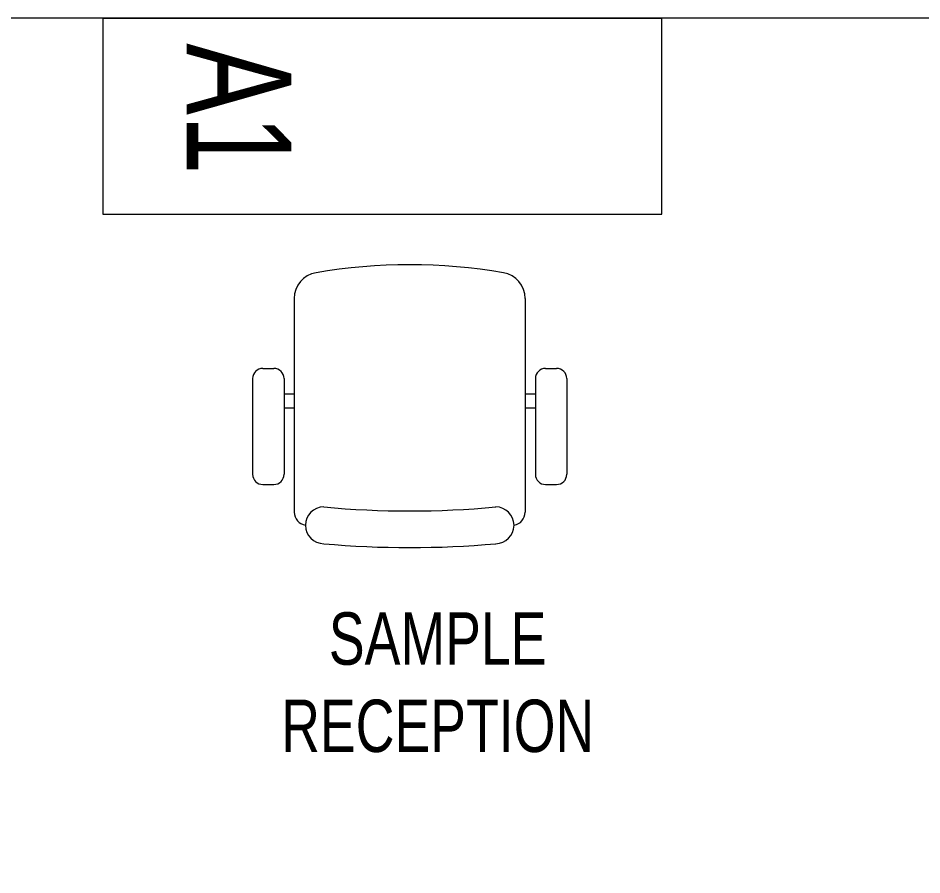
# Model space of a CAD drawing. Header units: metres. Extents: x -18745 to 220762, y -1579758 to -1356048.
# Drawn here: x 203648 to 205375, y -1462069 to -1460433 of the extents above; entities that cross this region are included whole.
import ezdxf

# ---------------------------------------------------------------- set-up
doc = ezdxf.new("R2010")
doc.units = ezdxf.units.M
doc.layers.get('0').update_dxf_attribs({"lineweight": 0})
for name, color, linetype, lineweight in [('A-100 - Copy$0$72_EGR_BASE_TEXT', 8, 'Continuous', 0), ('A-100 - Copy$0$Medical Equipment and Furniture', 8, 'Continuous', 0), ('A-100 - Copy$0$NEW', 8, 'Continuous', 5), ('A-100 - Copy$0$Walls', 8, 'Continuous', 0)]:
    doc.layers.add(name, color=color, linetype=linetype, lineweight=lineweight)
doc.styles.add('A-100 - Copy$0$X3G_ENTITY_2587EA', font='swisscl.ttf', dxfattribs={"height": 200})

# ---------------------------------------------------------------- blocks, each defined once
blk = doc.blocks.new('*X66')
for p, q in [((5, 3), (5, 3)), ((5, 3), (5, 3)), ((5, 3), (5, 3)), ((5, 3), (5, 3)), ((5, 3), (5, 3)), ((5, 3), (5, 3)), ((5, 3), (5, 3)), ((5, 3), (5, 3)), ((5, 3), (5, 3)), ((5, 3), (5, 3)), ((5, 3), (5, 3)), ((5, 3), (5, 3)), ((5, 3), (5, 3)), ((5, 3), (5, 3)), ((5, 3), (5, 3)), ((5, 3), (5, 3)), ((5, 3), (5, 3)), ((5, 3), (5, 3)), ((5, 3), (5, 3)), ((5, 3), (5, 3)), ((5, 3), (5, 3)), ((5, 3), (5, 3)), ((5, 3), (5, 3)), ((5, 3), (5, 3)), ((5, 3), (5, 3)), ((5, 3), (5, 3)), ((5, 3), (5, 3)), ((5, 3), (5, 3)), ((5, 3), (5, 3)), ((5, 3), (5, 3)), ((5, 3), (5, 3)), ((5, 3), (5, 3)), ((5, 3), (5, 3)), ((5, 3), (5, 3)), ((5, 3), (5, 3)), ((5, 3), (5, 3)), ((5, 3), (5, 3)), ((5, 3), (5, 3)), ((5, 3), (5, 3)), ((5, 3), (5, 3)), ((5, 3), (5, 3)), ((5, 3), (5, 3)), ((5, 3), (5, 3)), ((5, 3), (5, 3)), ((5, 3), (5, 3)), ((5, 3), (5, 3)), ((5, 3), (5, 3)), ((5, 3), (5, 3)), ((5, 3), (5, 3)), ((5, 3), (5, 3)), ((5, 3), (5, 3)), ((5, 3), (5, 3)), ((5, 3), (5, 3)), ((5, 3), (5, 3)), ((5, 3), (5, 3)), ((5, 3), (5, 3)), ((5, 3), (5, 3)), ((5, 3), (5, 3)), ((5, 3), (5, 3)), ((5, 3), (5, 3)), ((5, 3), (5, 3)), ((5, 3), (5, 3)), ((5, 3), (5, 3)), ((5, 3), (5, 3)), ((5, 3), (5, 3)), ((5, 3), (5, 3)), ((6, 3), (5, 3)), ((5, 3), (5, 3)), ((6, 3), (5, 3)), ((5, 3), (5, 3)), ((6, 3), (5, 3)), ((5, 3), (5, 3)), ((6, 3), (5, 3)), ((5, 3), (5, 3)), ((5, 3), (5, 3)), ((5, 3), (5, 3)), ((5, 3), (5, 3)), ((5, 3), (5, 3)), ((5, 3), (5, 3)), ((5, 3), (5, 3)), ((5, 3), (5, 3)), ((5, 3), (5, 3)), ((5, 3), (5, 3)), ((5, 3), (5, 3)), ((5, 3), (5, 3)), ((5, 3), (5, 3)), ((5, 3), (5, 3)), ((5, 3), (5, 3)), ((5, 3), (5, 3)), ((5, 3), (5, 3)), ((5, 3), (5, 3)), ((5, 3), (5, 3)), ((5, 3), (5, 3)), ((5, 3), (5, 3)), ((5, 3), (5, 3)), ((5, 3), (5, 3)), ((6, 3), (6, 3)), ((6, 3), (6, 3)), ((6, 3), (6, 3)), ((6, 3), (6, 3)), ((6, 3), (6, 3)), ((6, 3), (6, 3)), ((6, 3), (6, 3)), ((6, 3), (6, 3)), ((6, 3), (6, 3)), ((6, 3), (6, 3)), ((6, 3), (6, 3)), ((6, 3), (6, 3)), ((6, 3), (6, 3)), ((6, 3), (6, 3)), ((6, 3), (6, 3)), ((6, 3), (6, 3)), ((6, 3), (6, 3)), ((6, 3), (6, 3)), ((6, 3), (6, 3)), ((6, 3), (6, 3)), ((6, 3), (6, 3)), ((6, 3), (6, 3)), ((6, 3), (6, 3)), ((6, 3), (6, 3)), ((6, 3), (6, 3)), ((6, 3), (6, 3)), ((6, 3), (6, 3)), ((6, 3), (6, 3)), ((6, 3), (6, 3)), ((6, 3), (6, 3)), ((6, 3), (6, 3)), ((6, 3), (6, 3)), ((6, 3), (6, 3)), ((6, 3), (6, 3)), ((6, 3), (6, 3)), ((6, 3), (6, 3)), ((6, 3), (6, 3)), ((6, 3), (6, 3)), ((6, 3), (6, 3)), ((6, 3), (6, 3)), ((6, 3), (6, 3)), ((6, 3), (6, 3)), ((6, 3), (6, 3)), ((6, 3), (6, 3)), ((6, 3), (6, 3)), ((6, 3), (6, 3)), ((6, 3), (6, 3)), ((6, 3), (6, 3)), ((6, 3), (6, 3)), ((6, 3), (6, 3)), ((6, 3), (6, 3)), ((6, 3), (6, 3)), ((6, 3), (6, 3)), ((6, 3), (6, 3)), ((6, 3), (6, 3)), ((6, 3), (6, 3)), ((6, 3), (6, 3)), ((6, 3), (6, 3)), ((6, 3), (6, 3)), ((6, 3), (6, 3)), ((6, 3), (6, 3)), ((6, 3), (6, 3)), ((6, 3), (6, 3)), ((6, 3), (6, 3)), ((6, 3), (6, 3)), ((6, 3), (6, 3)), ((6, 3), (6, 3)), ((6, 3), (6, 3)), ((6, 3), (6, 3)), ((6, 3), (6, 3)), ((6, 3), (6, 3)), ((6, 3), (6, 3)), ((6, 3), (6, 3)), ((6, 3), (6, 3)), ((6, 3), (6, 3)), ((6, 3), (6, 3)), ((6, 3), (6, 3)), ((6, 3), (6, 3)), ((6, 3), (6, 3)), ((6, 3), (6, 3)), ((6, 3), (6, 3)), ((6, 3), (6, 3)), ((6, 3), (6, 3)), ((6, 3), (6, 3)), ((6, 3), (6, 3)), ((6, 3), (6, 3)), ((6, 3), (6, 3)), ((6, 3), (6, 3)), ((6, 3), (6, 3)), ((6, 3), (6, 3)), ((6, 3), (6, 3)), ((6, 3), (6, 3)), ((6, 3), (6, 3)), ((6, 3), (6, 3)), ((6, 3), (6, 3)), ((6, 3), (6, 3)), ((6, 3), (6, 3)), ((6, 3), (6, 3)), ((6, 3), (6, 3)), ((6, 3), (6, 3)), ((6, 3), (6, 3)), ((6, 3), (6, 3)), ((6, 3), (6, 3)), ((6, 3), (6, 3)), ((6, 3), (6, 3)), ((6, 3), (6, 3)), ((6, 3), (6, 3)), ((6, 3), (6, 3)), ((6, 3), (6, 3)), ((6, 3), (6, 3)), ((6, 3), (6, 3)), ((6, 3), (6, 3)), ((6, 3), (6, 3)), ((6, 3), (6, 3)), ((6, 3), (6, 3)), ((6, 3), (6, 3)), ((6, 3), (6, 3)), ((6, 3), (6, 3)), ((6, 3), (6, 3)), ((6, 3), (6, 3)), ((6, 3), (6, 3)), ((6, 3), (6, 3)), ((6, 3), (6, 3)), ((6, 3), (6, 3)), ((6, 3), (6, 3)), ((6, 3), (6, 3)), ((6, 3), (6, 3)), ((6, 3), (6, 3)), ((6, 3), (6, 3)), ((6, 3), (6, 3)), ((6, 3), (6, 3)), ((6, 3), (6, 3)), ((6, 3), (6, 3)), ((6, 3), (6, 3)), ((6, 3), (6, 3)), ((6, 3), (6, 3)), ((6, 3), (6, 3)), ((6, 3), (6, 3)), ((6, 3), (6, 3)), ((6, 3), (6, 3)), ((6, 3), (6, 3)), ((6, 3), (6, 3)), ((6, 3), (6, 3)), ((6, 3), (6, 3)), ((6, 3), (6, 3)), ((6, 3), (6, 3)), ((6, 3), (6, 3)), ((6, 3), (6, 3)), ((6, 3), (6, 3)), ((6, 3), (6, 3)), ((6, 3), (6, 3)), ((6, 3), (6, 3)), ((6, 3), (6, 3)), ((6, 3), (6, 3)), ((6, 3), (6, 3)), ((6, 3), (6, 3)), ((6, 3), (6, 3)), ((6, 3), (6, 3)), ((6, 3), (6, 3)), ((6, 3), (6, 3)), ((6, 3), (6, 3)), ((6, 3), (6, 3)), ((6, 3), (6, 3)), ((6, 3), (6, 3)), ((6, 3), (6, 3)), ((6, 3), (6, 3)), ((6, 3), (6, 3)), ((6, 3), (6, 3)), ((6, 3), (6, 3)), ((6, 3), (6, 3)), ((6, 3), (6, 3)), ((6, 3), (6, 3)), ((6, 3), (6, 3)), ((6, 3), (6, 3)), ((6, 3), (6, 3)), ((6, 3), (6, 3)), ((6, 3), (6, 3)), ((6, 3), (6, 3)), ((6, 3), (6, 3)), ((6, 3), (6, 3)), ((6, 3), (6, 3)), ((6, 3), (6, 3)), ((6, 3), (6, 3)), ((6, 3), (6, 3)), ((6, 3), (6, 3)), ((6, 3), (6, 3)), ((6, 3), (6, 3)), ((6, 3), (6, 3)), ((6, 3), (6, 3)), ((6, 3), (6, 3)), ((6, 3), (6, 3)), ((6, 3), (6, 3)), ((6, 3), (6, 3)), ((6, 3), (6, 3)), ((6, 3), (6, 3)), ((6, 3), (6, 3)), ((6, 3), (6, 3)), ((6, 3), (6, 3)), ((6, 3), (6, 3)), ((6, 3), (6, 3)), ((6, 3), (6, 3)), ((6, 3), (6, 3)), ((6, 3), (6, 3)), ((6, 3), (6, 3)), ((6, 3), (5, 3)), ((6, 3), (5, 3)), ((6, 3), (5, 3)), ((6, 3), (5, 3)), ((6, 3), (5, 3)), ((6, 3), (6, 3)), ((6, 3), (6, 3)), ((6, 3), (6, 3)), ((6, 3), (6, 3)), ((6, 3), (6, 3)), ((6, 3), (6, 3)), ((6, 3), (6, 3)), ((6, 3), (6, 3)), ((6, 3), (6, 3)), ((6, 3), (6, 3)), ((6, 3), (6, 3)), ((6, 3), (6, 3)), ((6, 3), (6, 3)), ((6, 3), (6, 3)), ((6, 3), (6, 3)), ((6, 3), (6, 3)), ((6, 3), (6, 3)), ((6, 3), (6, 3)), ((6, 3), (6, 3)), ((6, 3), (6, 3)), ((6, 3), (6, 3)), ((6, 3), (6, 3)), ((6, 3), (6, 3)), ((6, 3), (6, 3)), ((6, 3), (6, 3)), ((6, 3), (6, 3)), ((6, 3), (6, 3)), ((6, 3), (6, 3)), ((6, 3), (6, 3)), ((6, 3), (6, 3)), ((6, 3), (6, 3)), ((6, 3), (6, 3)), ((6, 3), (6, 3)), ((6, 3), (6, 3)), ((6, 3), (6, 3)), ((6, 3), (6, 3)), ((6, 3), (6, 3)), ((6, 3), (6, 3)), ((6, 3), (6, 3)), ((6, 3), (6, 3)), ((6, 3), (6, 3)), ((6, 3), (6, 3)), ((6, 3), (6, 3)), ((6, 3), (6, 3)), ((6, 3), (6, 3)), ((6, 3), (6, 3)), ((6, 3), (6, 3)), ((6, 3), (6, 3)), ((6, 3), (6, 3)), ((6, 3), (6, 3)), ((6, 3), (6, 3)), ((6, 3), (6, 3)), ((6, 3), (6, 3)), ((6, 3), (6, 3)), ((6, 3), (6, 3)), ((6, 3), (6, 3)), ((6, 3), (6, 3)), ((6, 3), (6, 3)), ((6, 3), (6, 3)), ((6, 3), (6, 3)), ((6, 3), (6, 3)), ((6, 3), (6, 3)), ((6, 3), (6, 3)), ((6, 3), (6, 3)), ((6, 3), (6, 3)), ((6, 3), (6, 3)), ((6, 3), (6, 3)), ((6, 3), (6, 3)), ((6, 3), (6, 3)), ((6, 3), (6, 3)), ((6, 3), (6, 3)), ((6, 3), (6, 3)), ((6, 3), (6, 3)), ((6, 3), (6, 3)), ((6, 3), (6, 3)), ((6, 3), (6, 3)), ((6, 3), (6, 3)), ((6, 3), (6, 3)), ((6, 3), (6, 3)), ((6, 3), (6, 3)), ((6, 3), (6, 3)), ((6, 3), (6, 3)), ((6, 3), (6, 3)), ((6, 3), (6, 3)), ((6, 3), (6, 3)), ((6, 3), (6, 3)), ((6, 3), (6, 3)), ((6, 3), (6, 3)), ((6, 3), (6, 3)), ((6, 3), (6, 3)), ((6, 3), (6, 3)), ((6, 3), (6, 3)), ((6, 3), (6, 3)), ((6, 3), (6, 3)), ((6, 3), (6, 3)), ((6, 3), (6, 3)), ((6, 3), (6, 3)), ((6, 3), (6, 3)), ((6, 3), (6, 3)), ((6, 3), (6, 3)), ((6, 3), (6, 3)), ((6, 3), (6, 3)), ((6, 3), (6, 3)), ((6, 3), (6, 3)), ((6, 3), (6, 3)), ((6, 3), (6, 3)), ((6, 3), (6, 3)), ((6, 3), (6, 3)), ((6, 3), (6, 3)), ((6, 3), (6, 3)), ((6, 3), (6, 3)), ((6, 3), (6, 3)), ((6, 3), (6, 3)), ((6, 3), (6, 3)), ((6, 3), (6, 3)), ((6, 3), (6, 3)), ((6, 3), (6, 3)), ((6, 3), (6, 3)), ((6, 3), (6, 3)), ((6, 3), (6, 3)), ((6, 3), (6, 3)), ((6, 3), (6, 3)), ((6, 3), (6, 3)), ((6, 3), (6, 3)), ((6, 3), (6, 3)), ((6, 3), (6, 3)), ((6, 3), (6, 3)), ((6, 3), (6, 3)), ((6, 3), (6, 3)), ((6, 3), (6, 3)), ((6, 3), (6, 3)), ((6, 3), (6, 3)), ((6, 3), (6, 3)), ((6, 3), (6, 3)), ((6, 3), (6, 3)), ((6, 3), (6, 3)), ((6, 3), (6, 3)), ((6, 3), (6, 3)), ((6, 3), (6, 3)), ((6, 3), (6, 3)), ((6, 3), (6, 3)), ((6, 3), (6, 3)), ((6, 3), (6, 3)), ((6, 3), (6, 3)), ((6, 3), (6, 3)), ((6, 3), (6, 3)), ((6, 3), (6, 3)), ((6, 3), (6, 3)), ((6, 3), (6, 3)), ((6, 3), (6, 3)), ((6, 3), (6, 3)), ((6, 3), (6, 3)), ((6, 3), (6, 3)), ((6, 3), (6, 3)), ((6, 3), (6, 3)), ((6, 3), (6, 3)), ((6, 3), (6, 3)), ((6, 3), (6, 3)), ((6, 3), (6, 3)), ((6, 3), (6, 3)), ((6, 3), (6, 3)), ((6, 3), (6, 3)), ((6, 3), (6, 3)), ((6, 3), (6, 3)), ((6, 3), (6, 3)), ((6, 3), (6, 3)), ((6, 3), (6, 3)), ((6, 3), (6, 3)), ((6, 3), (6, 3)), ((6, 3), (6, 3)), ((6, 3), (6, 3)), ((6, 3), (6, 3)), ((6, 3), (6, 3)), ((6, 3), (6, 3)), ((6, 3), (6, 3)), ((6, 3), (6, 3)), ((6, 3), (6, 3)), ((6, 3), (6, 3)), ((6, 3), (6, 3)), ((6, 3), (6, 3)), ((6, 3), (6, 3)), ((6, 3), (6, 3)), ((6, 3), (6, 3)), ((6, 3), (6, 3)), ((6, 3), (6, 3)), ((6, 3), (6, 3)), ((6, 3), (6, 3)), ((6, 3), (6, 3)), ((6, 3), (6, 3)), ((6, 3), (6, 3)), ((6, 3), (6, 3)), ((6, 3), (6, 3)), ((6, 3), (6, 3)), ((6, 3), (6, 3)), ((6, 3), (6, 3)), ((6, 3), (6, 3)), ((6, 3), (6, 3)), ((6, 3), (6, 3)), ((6, 3), (6, 3)), ((6, 3), (6, 3)), ((6, 3), (6, 3)), ((6, 3), (6, 3)), ((6, 3), (6, 3)), ((6, 3), (6, 3)), ((6, 3), (6, 3)), ((6, 3), (6, 3)), ((6, 3), (6, 3)), ((6, 3), (6, 3)), ((6, 3), (6, 3)), ((6, 3), (6, 3)), ((6, 3), (6, 3)), ((6, 3), (6, 3)), ((6, 3), (6, 3)), ((6, 3), (6, 3)), ((6, 3), (6, 3)), ((6, 3), (6, 3)), ((6, 3), (6, 3)), ((6, 3), (6, 3)), ((6, 3), (6, 3)), ((6, 3), (6, 3)), ((6, 3), (6, 3)), ((6, 3), (6, 3)), ((6, 3), (6, 3)), ((6, 3), (6, 3)), ((6, 3), (6, 3)), ((6, 3), (6, 3)), ((6, 3), (6, 3)), ((6, 3), (6, 3)), ((6, 3), (6, 3)), ((6, 3), (6, 3)), ((6, 3), (6, 3)), ((6, 3), (6, 3)), ((6, 3), (6, 3)), ((6, 3), (6, 3)), ((6, 3), (6, 3)), ((6, 3), (6, 3)), ((6, 3), (6, 3)), ((6, 3), (6, 3)), ((6, 3), (6, 3)), ((6, 3), (6, 3)), ((6, 3), (6, 3)), ((6, 3), (6, 3)), ((6, 3), (6, 3)), ((6, 3), (6, 3)), ((6, 3), (6, 3)), ((6, 3), (6, 3)), ((6, 3), (6, 3)), ((6, 3), (6, 3)), ((6, 3), (6, 3)), ((6, 3), (6, 3)), ((6, 3), (6, 3)), ((6, 3), (6, 3)), ((6, 3), (6, 3)), ((6, 3), (6, 3)), ((6, 3), (6, 3)), ((6, 3), (6, 3)), ((6, 3), (6, 3)), ((6, 3), (6, 3)), ((6, 3), (6, 3)), ((6, 3), (6, 3)), ((6, 3), (6, 3)), ((6, 3), (6, 3)), ((6, 3), (6, 3)), ((6, 3), (6, 3)), ((6, 3), (6, 3)), ((6, 3), (6, 3)), ((6, 3), (6, 3)), ((6, 3), (6, 3)), ((6, 3), (6, 3)), ((6, 3), (6, 3)), ((6, 3), (6, 3)), ((6, 3), (6, 3)), ((6, 3), (6, 3)), ((6, 3), (6, 3)), ((6, 3), (6, 3)), ((6, 3), (6, 3)), ((6, 3), (6, 3)), ((6, 3), (6, 3)), ((6, 3), (6, 3)), ((6, 3), (6, 3)), ((6, 3), (6, 3)), ((6, 3), (6, 3)), ((6, 3), (6, 3)), ((6, 3), (6, 3)), ((6, 3), (6, 3)), ((6, 3), (6, 3)), ((6, 3), (6, 3)), ((6, 3), (6, 3)), ((6, 3), (6, 3)), ((6, 3), (6, 3)), ((6, 3), (6, 3)), ((6, 3), (6, 3)), ((6, 3), (6, 3)), ((6, 3), (6, 3)), ((6, 3), (6, 3)), ((6, 3), (6, 3)), ((6, 3), (6, 3)), ((6, 3), (6, 3)), ((6, 3), (6, 3)), ((6, 3), (6, 3)), ((6, 3), (6, 3)), ((6, 3), (6, 3)), ((6, 3), (6, 3)), ((6, 3), (6, 3)), ((6, 3), (6, 3)), ((6, 3), (6, 3)), ((6, 3), (6, 3)), ((6, 3), (6, 3)), ((6, 3), (6, 3)), ((6, 3), (6, 3)), ((6, 3), (6, 3)), ((6, 3), (6, 3)), ((6, 3), (6, 3)), ((6, 3), (6, 3)), ((6, 3), (6, 3)), ((6, 3), (6, 3)), ((6, 3), (6, 3))]:
    blk.add_line(p, q)
blk = doc.blocks.new('*X67')
for p, q in [((13, 1), (13, 1)), ((13, 1), (13, 1)), ((13, 1), (13, 1)), ((13, 1), (13, 1)), ((13, 1), (13, 1)), ((13, 1), (13, 1)), ((13, 1), (13, 1)), ((13, 1), (13, 1)), ((13, 1), (13, 1)), ((13, 1), (13, 1)), ((13, 1), (13, 1)), ((13, 1), (13, 1)), ((13, 1), (13, 1)), ((13, 1), (13, 1)), ((13, 1), (13, 1)), ((13, 1), (14, 1)), ((13, 1), (14, 1)), ((13, 1), (14, 1)), ((13, 1), (13, 1)), ((13, 1), (13, 1)), ((13, 1), (13, 1)), ((13, 1), (13, 1)), ((13, 1), (13, 1)), ((13, 1), (13, 1)), ((13, 1), (13, 1)), ((13, 1), (13, 1)), ((13, 1), (13, 1)), ((13, 1), (13, 1)), ((13, 1), (13, 1)), ((13, 1), (13, 1)), ((13, 1), (13, 1)), ((13, 1), (13, 1)), ((13, 1), (13, 1)), ((13, 1), (13, 1)), ((13, 1), (13, 1)), ((13, 1), (13, 1)), ((13, 1), (13, 1)), ((13, 1), (13, 1)), ((13, 1), (13, 1)), ((13, 1), (13, 1)), ((13, 1), (13, 1)), ((13, 1), (13, 1)), ((13, 1), (13, 1)), ((13, 1), (13, 1)), ((13, 1), (13, 1)), ((13, 1), (13, 1)), ((13, 1), (13, 1)), ((13, 1), (13, 1)), ((13, 1), (13, 1)), ((13, 1), (13, 1)), ((13, 1), (13, 1)), ((13, 1), (13, 1)), ((13, 1), (13, 1)), ((13, 1), (13, 1)), ((13, 1), (13, 1)), ((13, 1), (13, 1)), ((13, 1), (13, 1)), ((13, 1), (13, 1)), ((13, 1), (13, 1)), ((13, 1), (13, 1)), ((13, 1), (13, 1)), ((13, 1), (13, 1)), ((13, 1), (13, 1)), ((13, 1), (13, 1)), ((13, 1), (13, 1)), ((13, 1), (13, 1)), ((13, 1), (13, 1)), ((13, 1), (13, 1)), ((13, 1), (13, 1)), ((13, 1), (13, 1)), ((13, 1), (13, 1)), ((13, 1), (13, 1)), ((13, 1), (13, 1)), ((13, 1), (13, 1)), ((13, 1), (13, 1)), ((13, 1), (13, 1)), ((13, 1), (13, 1)), ((13, 1), (13, 1)), ((13, 1), (13, 1)), ((13, 1), (13, 1)), ((13, 1), (13, 1)), ((13, 1), (13, 1)), ((13, 1), (13, 1)), ((13, 1), (13, 1)), ((13, 1), (13, 1)), ((13, 1), (13, 1)), ((13, 1), (13, 1)), ((13, 1), (13, 1)), ((13, 1), (13, 1)), ((13, 1), (13, 1)), ((13, 1), (13, 1)), ((13, 1), (13, 1)), ((13, 1), (13, 1)), ((13, 1), (13, 1)), ((13, 1), (13, 1)), ((13, 1), (13, 1)), ((13, 1), (13, 1)), ((13, 1), (13, 1)), ((13, 1), (13, 1)), ((13, 1), (13, 1)), ((13, 1), (13, 1)), ((13, 1), (13, 1)), ((13, 1), (13, 1)), ((13, 1), (13, 1)), ((13, 1), (13, 1)), ((13, 1), (13, 1)), ((13, 1), (13, 1)), ((13, 1), (13, 1)), ((13, 1), (13, 1)), ((13, 1), (13, 1)), ((13, 1), (13, 1)), ((13, 1), (13, 1)), ((13, 1), (13, 1)), ((13, 1), (13, 1)), ((13, 1), (13, 1)), ((13, 1), (13, 1)), ((13, 1), (13, 1)), ((13, 1), (13, 1)), ((13, 1), (13, 1)), ((13, 1), (13, 1)), ((13, 1), (13, 1)), ((13, 1), (13, 1)), ((13, 1), (13, 1)), ((13, 1), (14, 1)), ((13, 0), (13, 0)), ((13, 0), (13, 0)), ((13, 0), (13, 0)), ((13, 0), (13, 0)), ((13, 0), (13, 0)), ((13, 0), (13, 0)), ((13, 0), (13, 0)), ((13, 0), (13, 0)), ((13, 0), (13, 0)), ((13, 0), (13, 0)), ((13, 0), (13, 0)), ((13, 0), (13, 0)), ((13, 0), (13, 0)), ((13, 0), (13, 0)), ((13, 0), (13, 0)), ((13, 0), (13, 0)), ((13, 0), (13, 0)), ((13, 0), (13, 0)), ((13, 0), (13, 0)), ((13, 0), (13, 0)), ((13, 0), (13, 0)), ((13, 0), (13, 0)), ((13, 0), (13, 0)), ((13, 0), (13, 0)), ((13, 0), (13, 0)), ((13, 0), (13, 0)), ((13, 0), (13, 0)), ((13, 0), (13, 0)), ((13, 0), (13, 0)), ((13, 0), (13, 0)), ((13, 0), (13, 0)), ((13, 0), (13, 0)), ((13, 0), (13, 0)), ((13, 0), (13, 0)), ((13, 0), (13, 0)), ((13, 0), (13, 0)), ((13, 0), (13, 0)), ((13, 0), (13, 0)), ((13, 0), (13, 0)), ((13, 0), (13, 0)), ((13, 0), (13, 0)), ((13, 0), (13, 0)), ((13, 0), (13, 0)), ((13, 0), (13, 0)), ((13, 0), (13, 0)), ((13, 0), (13, 0)), ((13, 0), (13, 0)), ((13, 0), (13, 0)), ((13, 0), (14, 0)), ((13, 0), (14, 0)), ((13, 0), (13, 0)), ((13, 0), (14, 0)), ((14, 1), (14, 1)), ((14, 1), (14, 1)), ((14, 1), (14, 1)), ((14, 1), (14, 1)), ((14, 1), (14, 1)), ((14, 1), (14, 1)), ((14, 1), (14, 1)), ((14, 1), (14, 1)), ((14, 1), (14, 1)), ((14, 1), (14, 1)), ((14, 1), (14, 1)), ((14, 1), (14, 1)), ((14, 1), (14, 1)), ((14, 1), (14, 1)), ((14, 1), (14, 1)), ((14, 1), (14, 1)), ((14, 1), (14, 1)), ((14, 1), (14, 1)), ((14, 1), (14, 1)), ((14, 1), (14, 1)), ((14, 1), (14, 1)), ((14, 1), (14, 1)), ((14, 1), (14, 1)), ((14, 1), (14, 1)), ((14, 1), (14, 1)), ((14, 1), (14, 1)), ((14, 1), (14, 1)), ((14, 1), (14, 1)), ((14, 1), (14, 1)), ((14, 1), (14, 1)), ((14, 1), (14, 1)), ((14, 1), (14, 1)), ((14, 1), (14, 1)), ((14, 1), (14, 1)), ((14, 1), (14, 1)), ((14, 1), (14, 1)), ((14, 1), (14, 1)), ((14, 1), (14, 1)), ((14, 1), (14, 1)), ((14, 1), (14, 1)), ((14, 1), (14, 1)), ((14, 1), (14, 1)), ((14, 1), (14, 1)), ((14, 1), (14, 1)), ((14, 1), (14, 1)), ((14, 1), (14, 1)), ((14, 1), (14, 1)), ((14, 1), (14, 1)), ((14, 1), (14, 1)), ((14, 1), (14, 1)), ((14, 1), (14, 1)), ((14, 1), (14, 1)), ((14, 1), (14, 1)), ((14, 1), (14, 1)), ((14, 1), (14, 1)), ((14, 1), (14, 1)), ((14, 1), (14, 1)), ((14, 1), (14, 1)), ((14, 1), (14, 1)), ((14, 1), (14, 1)), ((14, 1), (14, 1)), ((14, 1), (14, 1)), ((14, 1), (14, 1)), ((14, 1), (14, 1)), ((14, 1), (14, 1)), ((14, 1), (14, 1)), ((14, 1), (14, 1)), ((14, 1), (14, 1)), ((14, 1), (14, 1)), ((14, 1), (14, 1)), ((14, 1), (14, 1)), ((14, 1), (14, 1)), ((14, 1), (14, 1)), ((14, 1), (14, 1)), ((14, 1), (14, 1)), ((14, 1), (14, 1)), ((14, 1), (14, 1)), ((14, 1), (14, 1)), ((14, 1), (14, 1)), ((14, 1), (14, 1)), ((14, 1), (14, 1)), ((14, 1), (14, 1)), ((14, 1), (14, 1)), ((14, 1), (14, 1)), ((14, 1), (14, 1)), ((14, 1), (14, 1)), ((14, 1), (14, 1)), ((14, 1), (14, 1)), ((14, 1), (14, 1)), ((14, 1), (14, 1)), ((14, 1), (14, 1)), ((14, 1), (14, 1)), ((14, 1), (14, 1)), ((14, 1), (14, 1)), ((14, 0), (14, 0)), ((14, 0), (14, 0)), ((14, 0), (14, 0)), ((14, 0), (14, 0)), ((14, 0), (14, 0)), ((14, 0), (14, 0)), ((14, 0), (14, 0)), ((14, 0), (14, 0)), ((14, 0), (14, 0)), ((14, 0), (14, 0)), ((14, 0), (14, 0)), ((14, 0), (14, 0)), ((14, 0), (14, 0)), ((14, 0), (14, 0)), ((14, 0), (14, 0)), ((14, 0), (14, 0)), ((14, 0), (14, 0)), ((14, 0), (14, 0)), ((14, 0), (14, 0)), ((14, 0), (14, 0)), ((14, 0), (14, 0)), ((14, 0), (14, 0)), ((14, 0), (14, 0)), ((14, 0), (14, 0)), ((14, 0), (14, 0)), ((14, 0), (14, 0)), ((14, 0), (14, 0)), ((14, 0), (14, 0)), ((14, 0), (14, 0)), ((14, 0), (14, 0)), ((14, 0), (14, 0)), ((14, 0), (14, 0)), ((14, 0), (14, 0)), ((14, 0), (14, 0)), ((14, 0), (14, 0)), ((14, 0), (14, 0)), ((14, 0), (14, 0)), ((14, 0), (14, 0)), ((14, 0), (14, 0)), ((14, 0), (14, 0)), ((14, 0), (14, 0)), ((14, 0), (14, 0)), ((14, 0), (14, 0)), ((14, 0), (14, 0)), ((14, 0), (14, 0)), ((14, 0), (14, 0)), ((14, 0), (14, 0)), ((14, 0), (14, 0)), ((13, 0), (13, 0)), ((13, 0), (14, 0)), ((13, 0), (13, 0)), ((13, 0), (14, 0)), ((13, 0), (13, 0)), ((13, 0), (14, 0)), ((13, 0), (13, 0)), ((13, 0), (13, 0)), ((13, 0), (13, 0)), ((13, 0), (13, 0)), ((13, 0), (14, 0)), ((13, 0), (13, 0)), ((13, 0), (14, 0)), ((13, 0), (13, 0)), ((13, 0), (14, 0)), ((13, 0), (13, 0)), ((13, 0), (14, 0)), ((13, 0), (13, 0)), ((13, 0), (14, 0)), ((13, 0), (13, 0)), ((13, 0), (14, 0)), ((13, 0), (13, 0)), ((13, 0), (14, 0)), ((13, 0), (13, 0)), ((13, 0), (13, 0)), ((13, 0), (13, 0)), ((13, 0), (14, 0)), ((13, 0), (13, 0)), ((13, 0), (14, 0)), ((13, 0), (13, 0)), ((13, 0), (14, 0)), ((13, 0), (13, 0)), ((13, 0), (14, 0)), ((13, 0), (13, 0)), ((13, 0), (13, 0)), ((13, 0), (13, 0)), ((13, 0), (13, 0)), ((13, 0), (13, 0)), ((13, 0), (13, 0)), ((13, 0), (13, 0)), ((13, 0), (13, 0)), ((13, 0), (13, 0)), ((13, 0), (13, 0)), ((13, 0), (13, 0)), ((13, 0), (13, 0)), ((13, 0), (13, 0)), ((13, 0), (13, 0)), ((13, 0), (13, 0)), ((13, 0), (13, 0)), ((13, 0), (13, 0)), ((13, 0), (13, 0)), ((13, 0), (13, 0)), ((13, 0), (13, 0)), ((13, 0), (13, 0)), ((13, 0), (13, 0)), ((13, 0), (13, 0)), ((13, 0), (13, 0)), ((13, 0), (13, 0)), ((13, 0), (13, 0)), ((13, 0), (13, 0)), ((13, 0), (13, 0)), ((13, 0), (13, 0)), ((13, 0), (13, 0)), ((13, 0), (13, 0)), ((13, -1), (13, -1)), ((13, -1), (13, -1)), ((13, -1), (13, -1)), ((13, -1), (13, -1)), ((13, -1), (13, -1)), ((13, -1), (14, -1)), ((13, -1), (13, -1)), ((14, 0), (14, 0)), ((14, 0), (14, 0)), ((14, 0), (14, 0)), ((14, 0), (14, 0)), ((14, 0), (14, 0)), ((14, 0), (14, 0)), ((14, 0), (14, 0)), ((14, 0), (14, 0)), ((14, 0), (14, 0)), ((14, 0), (14, 0)), ((14, 0), (14, 0)), ((14, 0), (14, 0)), ((14, 0), (14, 0)), ((14, 0), (14, 0)), ((14, 0), (14, 0)), ((13, 0), (14, 0)), ((14, 0), (14, 0)), ((14, 0), (14, 0)), ((14, 0), (14, 0)), ((14, 0), (14, 0)), ((14, 0), (14, 0)), ((14, 0), (14, 0)), ((14, 0), (14, 0)), ((14, 0), (14, 0)), ((14, 0), (14, 0)), ((14, 0), (14, 0)), ((14, 0), (14, 0)), ((14, 0), (14, 0)), ((14, 0), (14, 0)), ((14, 0), (14, 0)), ((14, 0), (14, 0)), ((14, 0), (14, 0)), ((14, 0), (14, 0)), ((14, 0), (14, 0)), ((14, 0), (14, 0)), ((14, 0), (14, 0)), ((14, 0), (14, 0)), ((14, 0), (14, 0)), ((14, 0), (14, 0)), ((14, 0), (14, 0)), ((14, 0), (14, 0)), ((14, 0), (14, 0)), ((14, 0), (14, 0)), ((14, 0), (14, 0)), ((14, 0), (14, 0)), ((14, 0), (14, 0)), ((14, 0), (14, 0)), ((14, 0), (14, 0)), ((14, 0), (14, 0)), ((14, 0), (14, 0)), ((14, -1), (14, -1)), ((14, -1), (14, -1)), ((14, -1), (14, -1)), ((14, -1), (14, -1)), ((14, -1), (14, -1))]:
    blk.add_line(p, q)
blk = doc.blocks.new('A-100 - Copy$0$GF21018-P')
for p, q in [((-0.2207, 0.4756), (-0.2207, 0.0675)), ((0.2205, 0.4756), (0.2205, 0.0675)), ((-0.2806, 0.3422), (-0.2598, 0.3422)), ((0.2596, 0.3422), (0.2804, 0.3422)), ((-0.3002, 0.3226), (-0.3002, 0.14)), ((-0.2402, 0.3226), (-0.2402, 0.14)), ((0.24, 0.3226), (0.24, 0.14)), ((0.3, 0.3226), (0.3, 0.14)), ((-0.2402, 0.2937), (-0.2207, 0.2937)), ((0.2205, 0.2937), (0.24, 0.2937)), ((-0.2402, 0.2671), (-0.2207, 0.2671)), ((0.2205, 0.2671), (0.24, 0.2671)), ((-0.2806, 0.1204), (-0.2598, 0.1204)), ((0.2596, 0.1204), (0.2804, 0.1204))]:
    blk.add_line(p, q)
for points in [[(0.24, 0.2937), (0.24, 0.2937), (0.24, 0.2937), (0.24, 0.2937), (0.24, 0.2937), (0.24, 0.2937), (0.24, 0.2937), (0.24, 0.2937), (0.24, 0.2937), (0.24, 0.2937), (0.24, 0.2937), (0.24, 0.2937), (0.24, 0.2937), (0.24, 0.2937), (0.24, 0.2937), (0.24, 0.2937), (0.24, 0.2937), (0.24, 0.2937), (0.24, 0.2937), (0.24, 0.2937), (0.24, 0.2937), (0.24, 0.2937), (0.24, 0.2937), (0.24, 0.2937), (0.24, 0.2937), (0.24, 0.2937), (0.24, 0.2937), (0.24, 0.2937), (0.24, 0.2937), (0.24, 0.2937), (0.24, 0.2937), (0.24, 0.2937), (0.24, 0.2937), (0.24, 0.2937), (0.24, 0.2937), (0.24, 0.2937), (0.24, 0.2937), (0.24, 0.2937), (0.24, 0.2937), (0.24, 0.2937), (0.24, 0.2937), (0.24, 0.2937), (0.24, 0.2937), (0.24, 0.2937), (0.24, 0.2937), (0.24, 0.2937), (0.24, 0.2937), (0.24, 0.2937), (0.24, 0.2937), (0.24, 0.2937), (0.24, 0.2937), (0.24, 0.2937), (0.24, 0.2937), (0.24, 0.2937), (0.24, 0.2937), (0.24, 0.2937), (0.24, 0.2937), (0.24, 0.2937), (0.24, 0.2937), (0.24, 0.2937), (0.24, 0.2937), (0.24, 0.2937), (0.24, 0.2937), (0.24, 0.2937), (0.24, 0.2937), (0.24, 0.2937), (0.24, 0.2937), (0.24, 0.2937), (0.24, 0.2937), (0.24, 0.2937), (0.24, 0.2937), (0.24, 0.2937), (0.24, 0.2937), (0.24, 0.2937), (0.24, 0.2937), (0.24, 0.2937), (0.24, 0.2937), (0.24, 0.2937), (0.24, 0.2937), (0.24, 0.2937), (0.24, 0.2937), (0.24, 0.2937), (0.24, 0.2937), (0.24, 0.2937), (0.24, 0.2937), (0.24, 0.2937), (0.24, 0.2937), (0.24, 0.2937), (0.24, 0.2937), (0.24, 0.2937), (0.24, 0.2937), (0.24, 0.2937), (0.24, 0.2937), (0.24, 0.2937), (0.24, 0.2937), (0.24, 0.2937), (0.24, 0.2937), (0.24, 0.2937), (0.24, 0.2937), (0.24, 0.2937), (0.24, 0.2937), (0.24, 0.2937), (0.24, 0.2937), (0.24, 0.2937), (0.24, 0.2937), (0.24, 0.2937), (0.24, 0.2937), (0.24, 0.2937), (0.24, 0.2937), (0.24, 0.2937), (0.24, 0.2937), (0.24, 0.2937), (0.24, 0.2937), (0.24, 0.2937), (0.24, 0.2937), (0.24, 0.2937), (0.24, 0.2937), (0.24, 0.2937), (0.24, 0.2937), (0.24, 0.2937), (0.24, 0.2937), (0.24, 0.2937), (0.24, 0.2937), (0.24, 0.2937), (0.24, 0.2937), (0.24, 0.2937), (0.24, 0.2937), (0.24, 0.2937), (0.24, 0.2937), (0.24, 0.2937), (0.24, 0.2937), (0.24, 0.2937), (0.24, 0.2937), (0.24, 0.2937), (0.24, 0.2937), (0.24, 0.2937), (0.24, 0.2937), (0.24, 0.2937), (0.24, 0.2937), (0.24, 0.2937), (0.24, 0.2937), (0.24, 0.2937), (0.24, 0.2937), (0.24, 0.2937), (0.24, 0.2937), (0.24, 0.2937), (0.24, 0.2937), (0.24, 0.2937), (0.24, 0.2937), (0.24, 0.2937), (0.24, 0.2937), (0.24, 0.2937), (0.24, 0.2937), (0.24, 0.2937), (0.24, 0.2937), (0.24, 0.2937), (0.24, 0.2937), (0.24, 0.2937), (0.24, 0.2937), (0.24, 0.2937), (0.24, 0.2937), (0.24, 0.2937), (0.24, 0.2937), (0.24, 0.2937), (0.24, 0.2937), (0.24, 0.2937), (0.24, 0.2937), (0.24, 0.2937), (0.24, 0.2937), (0.24, 0.2937), (0.24, 0.2937), (0.24, 0.2937), (0.24, 0.2937), (0.24, 0.2937), (0.24, 0.2937), (0.24, 0.2937), (0.24, 0.2937), (0.24, 0.2937), (0.24, 0.2937), (0.24, 0.2937), (0.24, 0.2937), (0.24, 0.2937), (0.24, 0.2937), (0.24, 0.2937), (0.24, 0.2937), (0.24, 0.2937), (0.24, 0.2937), (0.24, 0.2937), (0.24, 0.2937), (0.24, 0.2937), (0.24, 0.2937), (0.24, 0.2937), (0.24, 0.2937), (0.24, 0.2937), (0.24, 0.2937), (0.24, 0.2937), (0.24, 0.2937), (0.24, 0.2937), (0.24, 0.2937), (0.24, 0.2937), (0.24, 0.2937), (0.24, 0.2937), (0.24, 0.2937), (0.24, 0.2937), (0.24, 0.2937), (0.24, 0.2937), (0.24, 0.2937), (0.24, 0.2937), (0.24, 0.2937), (0.24, 0.2937), (0.24, 0.2937), (0.24, 0.2937), (0.24, 0.2937), (0.24, 0.2937), (0.24, 0.2937), (0.24, 0.2937), (0.24, 0.2937), (0.24, 0.2937), (0.24, 0.2937), (0.24, 0.2937), (0.24, 0.2937), (0.24, 0.2937), (0.24, 0.2937), (0.24, 0.2937), (0.24, 0.2937), (0.24, 0.2937), (0.24, 0.2937), (0.24, 0.2937), (0.24, 0.2937), (0.24, 0.2937), (0.24, 0.2937), (0.24, 0.2937), (0.24, 0.2937), (0.24, 0.2937), (0.24, 0.2937), (0.24, 0.2937), (0.24, 0.2937), (0.24, 0.2937), (0.24, 0.2937), (0.24, 0.2937), (0.24, 0.2937), (0.24, 0.2937), (0.24, 0.2937), (0.24, 0.2937), (0.24, 0.2937), (0.24, 0.2937), (0.24, 0.2937), (0.24, 0.2937), (0.24, 0.2937), (0.24, 0.2937), (0.24, 0.2937), (0.24, 0.2937), (0.24, 0.2937), (0.24, 0.2937), (0.24, 0.2937), (0.24, 0.2937), (0.24, 0.2937), (0.24, 0.2937), (0.24, 0.2937), (0.24, 0.2937), (0.24, 0.2937), (0.24, 0.2937), (0.24, 0.2937), (0.24, 0.2937), (0.24, 0.2937), (0.24, 0.2937), (0.24, 0.2937), (0.24, 0.2937), (0.24, 0.2937), (0.24, 0.2937), (0.24, 0.2937), (0.24, 0.2937), (0.24, 0.2937), (0.24, 0.2937), (0.24, 0.2937), (0.24, 0.2937), (0.24, 0.2937)], [(0.24, 0.2937), (0.24, 0.2937), (0.24, 0.2937), (0.24, 0.2937), (0.24, 0.2937), (0.24, 0.2937), (0.24, 0.2937), (0.24, 0.2937), (0.24, 0.2937), (0.24, 0.2937), (0.24, 0.2937), (0.24, 0.2937), (0.24, 0.2937), (0.24, 0.2937), (0.24, 0.2937), (0.24, 0.2937), (0.24, 0.2937), (0.24, 0.2937), (0.24, 0.2937), (0.24, 0.2937), (0.24, 0.2937), (0.24, 0.2937), (0.24, 0.2937), (0.24, 0.2937), (0.24, 0.2937), (0.24, 0.2937), (0.24, 0.2937), (0.24, 0.2937), (0.24, 0.2937), (0.24, 0.2937), (0.24, 0.2937), (0.24, 0.2937), (0.24, 0.2937), (0.24, 0.2937), (0.24, 0.2937), (0.24, 0.2937), (0.24, 0.2937), (0.24, 0.2937), (0.24, 0.2937), (0.24, 0.2937), (0.24, 0.2937), (0.24, 0.2937), (0.24, 0.2937), (0.24, 0.2937), (0.24, 0.2937), (0.24, 0.2937), (0.24, 0.2937), (0.24, 0.2937), (0.24, 0.2937), (0.24, 0.2937), (0.24, 0.2937), (0.24, 0.2937), (0.24, 0.2937), (0.24, 0.2937), (0.24, 0.2937), (0.24, 0.2937), (0.24, 0.2937), (0.24, 0.2937), (0.24, 0.2937), (0.24, 0.2937), (0.24, 0.2937), (0.24, 0.2937), (0.24, 0.2937), (0.24, 0.2937), (0.24, 0.2937), (0.24, 0.2937), (0.24, 0.2937), (0.24, 0.2937), (0.24, 0.2937), (0.24, 0.2937), (0.24, 0.2937), (0.24, 0.2937), (0.24, 0.2937), (0.24, 0.2937), (0.24, 0.2937), (0.24, 0.2937), (0.24, 0.2937), (0.24, 0.2937), (0.24, 0.2937), (0.24, 0.2937), (0.24, 0.2937), (0.24, 0.2937), (0.24, 0.2937), (0.24, 0.2937), (0.24, 0.2937), (0.24, 0.2937), (0.24, 0.2937), (0.24, 0.2937), (0.24, 0.2937), (0.24, 0.2937), (0.24, 0.2937), (0.24, 0.2937), (0.24, 0.2937), (0.24, 0.2937), (0.24, 0.2937), (0.24, 0.2937), (0.24, 0.2937), (0.24, 0.2937), (0.24, 0.2937), (0.24, 0.2937), (0.24, 0.2937), (0.24, 0.2937), (0.24, 0.2937), (0.24, 0.2937), (0.24, 0.2937), (0.24, 0.2937), (0.24, 0.2937), (0.24, 0.2937), (0.24, 0.2937), (0.24, 0.2937), (0.24, 0.2937), (0.24, 0.2937), (0.24, 0.2937), (0.24, 0.2937), (0.24, 0.2937), (0.24, 0.2937), (0.24, 0.2937), (0.24, 0.2937), (0.24, 0.2937), (0.24, 0.2937), (0.24, 0.2937), (0.24, 0.2937), (0.24, 0.2937), (0.24, 0.2937), (0.24, 0.2937), (0.24, 0.2937), (0.24, 0.2937), (0.24, 0.2937), (0.24, 0.2937), (0.24, 0.2937), (0.24, 0.2937), (0.24, 0.2937), (0.24, 0.2937), (0.24, 0.2937), (0.24, 0.2937), (0.24, 0.2937), (0.24, 0.2937), (0.24, 0.2937), (0.24, 0.2937), (0.24, 0.2937), (0.24, 0.2937), (0.24, 0.2937), (0.24, 0.2937), (0.24, 0.2937), (0.24, 0.2937), (0.24, 0.2937), (0.24, 0.2937), (0.24, 0.2937), (0.24, 0.2937), (0.24, 0.2937), (0.24, 0.2937), (0.24, 0.2937), (0.24, 0.2937), (0.24, 0.2937), (0.24, 0.2937), (0.24, 0.2937), (0.24, 0.2937), (0.24, 0.2937), (0.24, 0.2937), (0.24, 0.2937), (0.24, 0.2937), (0.24, 0.2937), (0.24, 0.2937), (0.24, 0.2937), (0.24, 0.2937), (0.24, 0.2937), (0.24, 0.2937), (0.24, 0.2937), (0.24, 0.2937), (0.24, 0.2937), (0.24, 0.2937), (0.24, 0.2937), (0.24, 0.2937), (0.24, 0.2937), (0.24, 0.2937), (0.24, 0.2937), (0.24, 0.2937), (0.24, 0.2937), (0.24, 0.2937), (0.24, 0.2937), (0.24, 0.2937), (0.24, 0.2937), (0.24, 0.2937), (0.24, 0.2937), (0.24, 0.2937), (0.24, 0.2937), (0.24, 0.2937), (0.24, 0.2937), (0.24, 0.2937), (0.24, 0.2937), (0.24, 0.2937), (0.24, 0.2937), (0.24, 0.2937), (0.24, 0.2937), (0.24, 0.2937), (0.24, 0.2937), (0.24, 0.2937), (0.24, 0.2937), (0.24, 0.2937), (0.24, 0.2937), (0.24, 0.2937), (0.24, 0.2937), (0.24, 0.2937), (0.24, 0.2937), (0.24, 0.2937), (0.24, 0.2937), (0.24, 0.2937), (0.24, 0.2937), (0.24, 0.2937), (0.24, 0.2937), (0.24, 0.2937), (0.24, 0.2937), (0.24, 0.2937), (0.24, 0.2937), (0.24, 0.2937), (0.24, 0.2937), (0.24, 0.2937), (0.24, 0.2937), (0.24, 0.2937)], [(0.24, 0.2937), (0.24, 0.2937), (0.24, 0.2937), (0.24, 0.2937), (0.24, 0.2937), (0.24, 0.2937), (0.24, 0.2937), (0.24, 0.2937), (0.24, 0.2937), (0.24, 0.2937), (0.24, 0.2937), (0.24, 0.2937), (0.24, 0.2937), (0.24, 0.2937), (0.24, 0.2937), (0.24, 0.2937), (0.24, 0.2937), (0.24, 0.2937), (0.24, 0.2937), (0.24, 0.2937), (0.24, 0.2937), (0.24, 0.2937), (0.24, 0.2937), (0.24, 0.2937), (0.24, 0.2937), (0.24, 0.2937), (0.24, 0.2937), (0.24, 0.2937), (0.24, 0.2937), (0.24, 0.2937), (0.24, 0.2937), (0.24, 0.2937), (0.24, 0.2937), (0.24, 0.2937), (0.24, 0.2937), (0.24, 0.2937), (0.24, 0.2937), (0.24, 0.2937), (0.24, 0.2937), (0.24, 0.2937), (0.24, 0.2937), (0.24, 0.2937), (0.24, 0.2937), (0.24, 0.2937), (0.24, 0.2937), (0.24, 0.2937), (0.24, 0.2937), (0.24, 0.2937), (0.24, 0.2937), (0.24, 0.2937), (0.24, 0.2937), (0.24, 0.2937), (0.24, 0.2937), (0.24, 0.2937), (0.24, 0.2937), (0.24, 0.2937), (0.24, 0.2937), (0.24, 0.2937), (0.24, 0.2937), (0.24, 0.2937), (0.24, 0.2937), (0.24, 0.2937), (0.24, 0.2937), (0.24, 0.2937), (0.24, 0.2937), (0.24, 0.2937), (0.24, 0.2937), (0.24, 0.2937), (0.24, 0.2937), (0.24, 0.2937), (0.24, 0.2937), (0.24, 0.2937), (0.24, 0.2937), (0.24, 0.2937), (0.24, 0.2937), (0.24, 0.2937), (0.24, 0.2937), (0.24, 0.2937), (0.24, 0.2937), (0.24, 0.2937), (0.24, 0.2937), (0.24, 0.2937), (0.24, 0.2937), (0.24, 0.2937), (0.24, 0.2937), (0.24, 0.2937), (0.24, 0.2937), (0.24, 0.2937), (0.24, 0.2937), (0.24, 0.2937), (0.24, 0.2937), (0.24, 0.2937), (0.24, 0.2937), (0.24, 0.2937), (0.24, 0.2937), (0.24, 0.2937), (0.24, 0.2937), (0.24, 0.2937), (0.24, 0.2937), (0.24, 0.2937), (0.24, 0.2937), (0.24, 0.2937), (0.24, 0.2937), (0.24, 0.2937), (0.24, 0.2937), (0.24, 0.2937), (0.24, 0.2937), (0.24, 0.2937), (0.24, 0.2937), (0.24, 0.2937), (0.24, 0.2937), (0.24, 0.2937), (0.24, 0.2937), (0.24, 0.2937), (0.24, 0.2937), (0.24, 0.2937), (0.24, 0.2937), (0.24, 0.2937), (0.24, 0.2937), (0.24, 0.2937), (0.24, 0.2937), (0.24, 0.2937), (0.24, 0.2937), (0.24, 0.2937), (0.24, 0.2937), (0.24, 0.2937), (0.24, 0.2937), (0.24, 0.2937), (0.24, 0.2937), (0.24, 0.2937), (0.24, 0.2937), (0.24, 0.2937), (0.24, 0.2937), (0.24, 0.2937), (0.24, 0.2937), (0.24, 0.2937), (0.24, 0.2937), (0.24, 0.2937), (0.24, 0.2937), (0.24, 0.2937), (0.24, 0.2937), (0.24, 0.2937), (0.24, 0.2937), (0.24, 0.2937), (0.24, 0.2937), (0.24, 0.2937), (0.24, 0.2937), (0.24, 0.2937), (0.24, 0.2937), (0.24, 0.2937), (0.24, 0.2937), (0.24, 0.2937), (0.24, 0.2937), (0.24, 0.2937), (0.24, 0.2937), (0.24, 0.2937), (0.24, 0.2937), (0.24, 0.2937), (0.24, 0.2937), (0.24, 0.2937), (0.24, 0.2937), (0.24, 0.2937), (0.24, 0.2937), (0.24, 0.2937), (0.24, 0.2937), (0.24, 0.2937), (0.24, 0.2937), (0.24, 0.2937), (0.24, 0.2937), (0.24, 0.2937), (0.24, 0.2937), (0.24, 0.2937), (0.24, 0.2937), (0.24, 0.2937), (0.24, 0.2937), (0.24, 0.2937), (0.24, 0.2937), (0.24, 0.2937), (0.24, 0.2937), (0.24, 0.2937), (0.24, 0.2937), (0.24, 0.2937), (0.24, 0.2937), (0.24, 0.2937), (0.24, 0.2937), (0.24, 0.2937), (0.24, 0.2937), (0.24, 0.2937), (0.24, 0.2937), (0.24, 0.2937), (0.24, 0.2937), (0.24, 0.2937), (0.24, 0.2937), (0.24, 0.2937), (0.24, 0.2937), (0.24, 0.2937), (0.24, 0.2937), (0.24, 0.2937), (0.24, 0.2937), (0.24, 0.2937), (0.24, 0.2937), (0.24, 0.2937), (0.24, 0.2937), (0.24, 0.2937), (0.24, 0.2937), (0.24, 0.2937), (0.24, 0.2937), (0.24, 0.2937), (0.24, 0.2937), (0.24, 0.2937), (0.24, 0.2937), (0.24, 0.2937), (0.24, 0.2937), (0.24, 0.2937)]]:
    blk.add_lwpolyline(points, close=True)
for centre, radius, start, end in [((-0.0001, -0.5295), 1.0695, 80.3671, 99.6329), ((-0.1707, 0.4756), 0.05, 99.6329, 180), ((0.1705, 0.4756), 0.05, 0, 80.3671), ((-0.2806, 0.3226), 0.0196, 90, 180), ((-0.2598, 0.3226), 0.0196, 360, 90), ((0.2596, 0.3226), 0.0196, 90, 180), ((0.2804, 0.3226), 0.0196, 0, 90), ((-0.2806, 0.14), 0.0196, 180, 270), ((-0.2598, 0.14), 0.0196, 270, 360), ((0.2596, 0.14), 0.0196, 180, 270), ((0.2804, 0.14), 0.0196, 270, 0), ((-0.1643, 0.0425), 0.0351, 90, 270), ((0, 1.8467), 1.7767, 264.6946, 275.3053), ((0.1641, 0.0425), 0.0351, 270, 90), ((-0.1957, 0.0675), 0.025, 180, 261.4721), ((0.1955, 0.0675), 0.025, 278.5279, 360), ((0, 1.8314), 1.8314, 264.8532, 275.147)]:
    blk.add_arc(centre, radius, start, end)
at = {"layer": 'A-100 - Copy$0$NEW'}
for points in [[(0.24, 0.2937), (0.24, 0.2937), (0.24, 0.2937), (0.24, 0.2937), (0.24, 0.2937), (0.24, 0.2937), (0.24, 0.2937), (0.24, 0.2937)], [(0.24, 0.2937), (0.24, 0.2937), (0.24, 0.2937), (0.24, 0.2937), (0.24, 0.2937), (0.24, 0.2937), (0.24, 0.2937)], [(0.24, 0.2937), (0.24, 0.2937), (0.24, 0.2937), (0.24, 0.2937), (0.24, 0.2937), (0.24, 0.2937), (0.24, 0.2937), (0.24, 0.2937), (0.24, 0.2937)], [(0.24, 0.2937), (0.24, 0.2937), (0.24, 0.2937), (0.24, 0.2937), (0.24, 0.2937), (0.24, 0.2937), (0.24, 0.2937), (0.24, 0.2937), (0.24, 0.2937), (0.24, 0.2937)], [(0.24, 0.2937), (0.24, 0.2937), (0.24, 0.2937), (0.24, 0.2937), (0.24, 0.2937), (0.24, 0.2937), (0.24, 0.2937), (0.24, 0.2937), (0.24, 0.2937), (0.24, 0.2937), (0.24, 0.2937), (0.24, 0.2937), (0.24, 0.2937), (0.24, 0.2937), (0.24, 0.2937)], [(0.24, 0.2937), (0.24, 0.2937), (0.24, 0.2937), (0.24, 0.2937), (0.24, 0.2937), (0.24, 0.2937), (0.24, 0.2937), (0.24, 0.2937), (0.24, 0.2937), (0.24, 0.2937)], [(0.24, 0.2937), (0.24, 0.2937), (0.24, 0.2937), (0.24, 0.2937), (0.24, 0.2937), (0.24, 0.2937), (0.24, 0.2937), (0.24, 0.2937), (0.24, 0.2937), (0.24, 0.2937)], [(0.24, 0.2937), (0.24, 0.2937), (0.24, 0.2937), (0.24, 0.2937), (0.24, 0.2937), (0.24, 0.2937), (0.24, 0.2937), (0.24, 0.2937), (0.24, 0.2937), (0.24, 0.2937)], [(0.24, 0.2937), (0.24, 0.2937), (0.24, 0.2937), (0.24, 0.2937), (0.24, 0.2937), (0.24, 0.2937), (0.24, 0.2937), (0.24, 0.2937), (0.24, 0.2937), (0.24, 0.2937), (0.24, 0.2937), (0.24, 0.2937), (0.24, 0.2937), (0.24, 0.2937), (0.24, 0.2937), (0.24, 0.2937), (0.24, 0.2937), (0.24, 0.2937)], [(0.24, 0.2937), (0.24, 0.2937), (0.24, 0.2937), (0.24, 0.2937), (0.24, 0.2937), (0.24, 0.2937), (0.24, 0.2937), (0.24, 0.2937), (0.24, 0.2937), (0.24, 0.2937), (0.24, 0.2937), (0.24, 0.2937)], [(0.24, 0.2937), (0.24, 0.2937), (0.24, 0.2937), (0.24, 0.2937), (0.24, 0.2937), (0.24, 0.2937), (0.24, 0.2937)], [(0.24, 0.2937), (0.24, 0.2937), (0.24, 0.2937), (0.24, 0.2937), (0.24, 0.2937), (0.24, 0.2937), (0.24, 0.2937), (0.24, 0.2937), (0.24, 0.2937), (0.24, 0.2937), (0.24, 0.2937), (0.24, 0.2937), (0.24, 0.2937), (0.24, 0.2937), (0.24, 0.2937), (0.24, 0.2937), (0.24, 0.2937), (0.24, 0.2937), (0.24, 0.2937), (0.24, 0.2937), (0.24, 0.2937), (0.24, 0.2937), (0.24, 0.2937), (0.24, 0.2937), (0.24, 0.2937), (0.24, 0.2937), (0.24, 0.2937), (0.24, 0.2937), (0.24, 0.2937), (0.24, 0.2937), (0.24, 0.2937), (0.24, 0.2937), (0.24, 0.2937), (0.24, 0.2937), (0.24, 0.2937), (0.24, 0.2937), (0.24, 0.2937), (0.24, 0.2937), (0.24, 0.2937), (0.24, 0.2937), (0.24, 0.2937), (0.24, 0.2937), (0.24, 0.2937), (0.24, 0.2937), (0.24, 0.2937), (0.24, 0.2937), (0.24, 0.2937), (0.24, 0.2937), (0.24, 0.2937), (0.24, 0.2937), (0.24, 0.2937), (0.24, 0.2937), (0.24, 0.2937), (0.24, 0.2937), (0.24, 0.2937), (0.24, 0.2937), (0.24, 0.2937), (0.24, 0.2937), (0.24, 0.2937), (0.24, 0.2937), (0.24, 0.2937), (0.24, 0.2937), (0.24, 0.2937), (0.24, 0.2937), (0.24, 0.2937), (0.24, 0.2937), (0.24, 0.2937), (0.24, 0.2937), (0.24, 0.2937), (0.24, 0.2937), (0.24, 0.2937), (0.24, 0.2937), (0.24, 0.2937), (0.24, 0.2937), (0.24, 0.2937), (0.24, 0.2937), (0.24, 0.2937), (0.24, 0.2937), (0.24, 0.2937), (0.24, 0.2937), (0.24, 0.2937), (0.24, 0.2937), (0.24, 0.2937), (0.24, 0.2937), (0.24, 0.2937), (0.24, 0.2937), (0.24, 0.2937), (0.24, 0.2937), (0.24, 0.2937), (0.24, 0.2937), (0.24, 0.2937), (0.24, 0.2937), (0.24, 0.2937), (0.24, 0.2937), (0.24, 0.2937), (0.24, 0.2937), (0.24, 0.2937), (0.24, 0.2937), (0.24, 0.2937), (0.24, 0.2937), (0.24, 0.2937), (0.24, 0.2937), (0.24, 0.2937), (0.24, 0.2937), (0.24, 0.2937), (0.24, 0.2937), (0.24, 0.2937), (0.24, 0.2937), (0.24, 0.2937), (0.24, 0.2937), (0.24, 0.2937)], [(0.24, 0.2937), (0.24, 0.2937), (0.24, 0.2937), (0.24, 0.2937), (0.24, 0.2937), (0.24, 0.2937), (0.24, 0.2937), (0.24, 0.2937), (0.24, 0.2937), (0.24, 0.2937), (0.24, 0.2937), (0.24, 0.2937), (0.24, 0.2937), (0.24, 0.2937), (0.24, 0.2937), (0.24, 0.2937), (0.24, 0.2937)], [(0.24, 0.2937), (0.24, 0.2937), (0.24, 0.2937), (0.24, 0.2937), (0.24, 0.2937), (0.24, 0.2937), (0.24, 0.2937), (0.24, 0.2937), (0.24, 0.2937), (0.24, 0.2937), (0.24, 0.2937), (0.24, 0.2937), (0.24, 0.2937), (0.24, 0.2937), (0.24, 0.2937), (0.24, 0.2937), (0.24, 0.2937), (0.24, 0.2937), (0.24, 0.2937), (0.24, 0.2937), (0.24, 0.2937), (0.24, 0.2937), (0.24, 0.2937), (0.24, 0.2937), (0.24, 0.2937), (0.24, 0.2937), (0.24, 0.2937), (0.24, 0.2937), (0.24, 0.2937), (0.24, 0.2937), (0.24, 0.2937), (0.24, 0.2937), (0.24, 0.2937), (0.24, 0.2937), (0.24, 0.2937), (0.24, 0.2937), (0.24, 0.2937), (0.24, 0.2937), (0.24, 0.2937), (0.24, 0.2937), (0.24, 0.2937), (0.24, 0.2937), (0.24, 0.2937), (0.24, 0.2937), (0.24, 0.2937), (0.24, 0.2937), (0.24, 0.2937), (0.24, 0.2937), (0.24, 0.2937), (0.24, 0.2937), (0.24, 0.2937), (0.24, 0.2937), (0.24, 0.2937), (0.24, 0.2937), (0.24, 0.2937), (0.24, 0.2937), (0.24, 0.2937), (0.24, 0.2937), (0.24, 0.2937), (0.24, 0.2937), (0.24, 0.2937), (0.24, 0.2937), (0.24, 0.2937), (0.24, 0.2937), (0.24, 0.2937), (0.24, 0.2937), (0.24, 0.2937), (0.24, 0.2937), (0.24, 0.2937), (0.24, 0.2937), (0.24, 0.2937), (0.24, 0.2937), (0.24, 0.2937), (0.24, 0.2937), (0.24, 0.2937), (0.24, 0.2937), (0.24, 0.2937), (0.24, 0.2937), (0.24, 0.2937), (0.24, 0.2937), (0.24, 0.2937), (0.24, 0.2937), (0.24, 0.2937), (0.24, 0.2937), (0.24, 0.2937), (0.24, 0.2937), (0.24, 0.2937), (0.24, 0.2937), (0.24, 0.2937)], [(0.24, 0.2937), (0.24, 0.2937), (0.24, 0.2937), (0.24, 0.2937), (0.24, 0.2937), (0.24, 0.2937), (0.24, 0.2937), (0.24, 0.2937), (0.24, 0.2937), (0.24, 0.2937), (0.24, 0.2937), (0.24, 0.2937), (0.24, 0.2937), (0.24, 0.2937), (0.24, 0.2937), (0.24, 0.2937), (0.24, 0.2937), (0.24, 0.2937), (0.24, 0.2937), (0.24, 0.2937), (0.24, 0.2937), (0.24, 0.2937), (0.24, 0.2937), (0.24, 0.2937), (0.24, 0.2937), (0.24, 0.2937), (0.24, 0.2937), (0.24, 0.2937), (0.24, 0.2937), (0.24, 0.2937), (0.24, 0.2937), (0.24, 0.2937), (0.24, 0.2937), (0.24, 0.2937), (0.24, 0.2937), (0.24, 0.2937), (0.24, 0.2937), (0.24, 0.2937), (0.24, 0.2937), (0.24, 0.2937), (0.24, 0.2937), (0.24, 0.2937), (0.24, 0.2937), (0.24, 0.2937), (0.24, 0.2937), (0.24, 0.2937), (0.24, 0.2937), (0.24, 0.2937), (0.24, 0.2937), (0.24, 0.2937), (0.24, 0.2937), (0.24, 0.2937), (0.24, 0.2937), (0.24, 0.2937)]]:
    blk.add_lwpolyline(points, dxfattribs=at)
for name, xscale, yscale, zscale in [('*X66', 8.59375e-11, 8.59375e-11, 8.59375e-11), ('*X67', 5.5e-11, 5.5e-11, 5.5e-11)]:
    blk.add_blockref(name, (0.24, 0.2937), dxfattribs=dict(xscale=xscale, yscale=yscale, zscale=zscale))
blk = doc.blocks.new('A-100 - Copy')
at = {"layer": 'A-100 - Copy$0$Medical Equipment and Furniture'}
blk.add_lwpolyline([(203809.8, -1460433.2), (203809.8, -1460806.9), (204877.8, -1460806.9), (204877.8, -1460433.2)], close=True, dxfattribs=at)
at = {"layer": 'A-100 - Copy$0$Walls', "elevation": 0}
blk.add_lwpolyline([(206118.3, -1460432.7), (202678.3, -1460432.7), (202678.3, -1462272.7)], dxfattribs=at)
at = {"layer": 'A-100 - Copy$0$Medical Equipment and Furniture', "xscale": 1000, "yscale": 1000, "zscale": 1000}
blk.add_blockref('A-100 - Copy$0$GF21018-P', (204396.4, -1461443.9), dxfattribs=at)
at = {"layer": 'A-100 - Copy$0$72_EGR_BASE_TEXT', "insert": (204449.8, -1461567.6), "char_height": 100, "attachment_point": 2, "style": 'A-100 - Copy$0$X3G_ENTITY_2587EA'}
blk.add_mtext('SAMPLE \\PRECEPTION', dxfattribs=at)
at = {"layer": 'A-100 - Copy$0$Medical Equipment and Furniture', "insert": (204170.5, -1460606.2), "char_height": 200, "attachment_point": 2, "rotation": 270, "style": 'A-100 - Copy$0$X3G_ENTITY_2587EA'}
blk.add_mtext('A1', dxfattribs=at)

msp = doc.modelspace()

# ---------------------------------------------------------------- block references
msp.add_blockref('A-100 - Copy', (0, 0))

doc.saveas('drawing.dxf')
